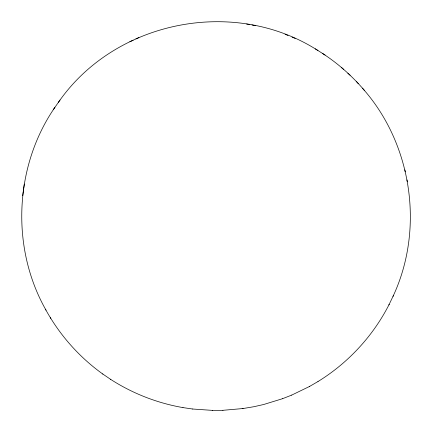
<?xml version="1.0" encoding="UTF-8"?>
<svg xmlns="http://www.w3.org/2000/svg" width="432" height="432" viewBox="0 0 432 432"><rect width="100%" height="100%" fill="white"/><g stroke="black" fill="none" stroke-linecap="round" stroke-linejoin="round"><path stroke-width="0.65" d="M54.913 107.336C14.267 166.217 10.633 247.925 46.003 310.149M22.723 195.691L24.289 184.016M393.012 296.368L393.363 295.628C424.559 228.199 411.923 143.548 362.421 88.171M317.952 381.559C347.976 363.08 372.805 336.317 388.892 304.938L389.2 304.285M388.892 304.938L393.363 295.628M58.342 102.433C114.826 20.547 234.349 -3.224 317.92 50.506M53.222 109.771L60.005 100.035M309.447 386.51L318.033 381.515M309.485 386.489L291.692 395.102M129.865 41.742L133.11 40.246M135.929 38.923L138.904 37.552M282.501 398.714L291.719 395.091M282.544 398.698L263.65 404.509L253.951 406.701L242.914 408.553M243.113 408.532L222.853 410.314M242.692 408.58L242.185 408.64M192.688 409.023L212.695 410.395M212.517 410.4L222.95 410.308M110.597 379.345C132.505 393.466 157.248 403.115 182.925 407.592L182.99 407.597M182.925 407.592L192.753 409.034M246.613 24.035L249.826 24.624M252.013 25.013L255.571 25.666M285.077 34.268L288.02 35.489M292.059 37.136L295.202 38.443M322.375 53.336C338.078 63.472 352.134 76.081 364.289 90.261M315.322 48.854L325.085 55.058M45.463 309.215C59.378 334.703 79.056 356.989 102.649 373.934L102.886 374.085M102.649 373.934L110.781 379.463M341.312 67.343L343.472 69.282M347.868 73.213L350.077 75.195M356.4 81.497L358.247 83.56M50.296 317.515L50.782 318.352M404.86 169.873L405.275 171.785M406.982 179.923L407.381 181.753"/></g></svg>
